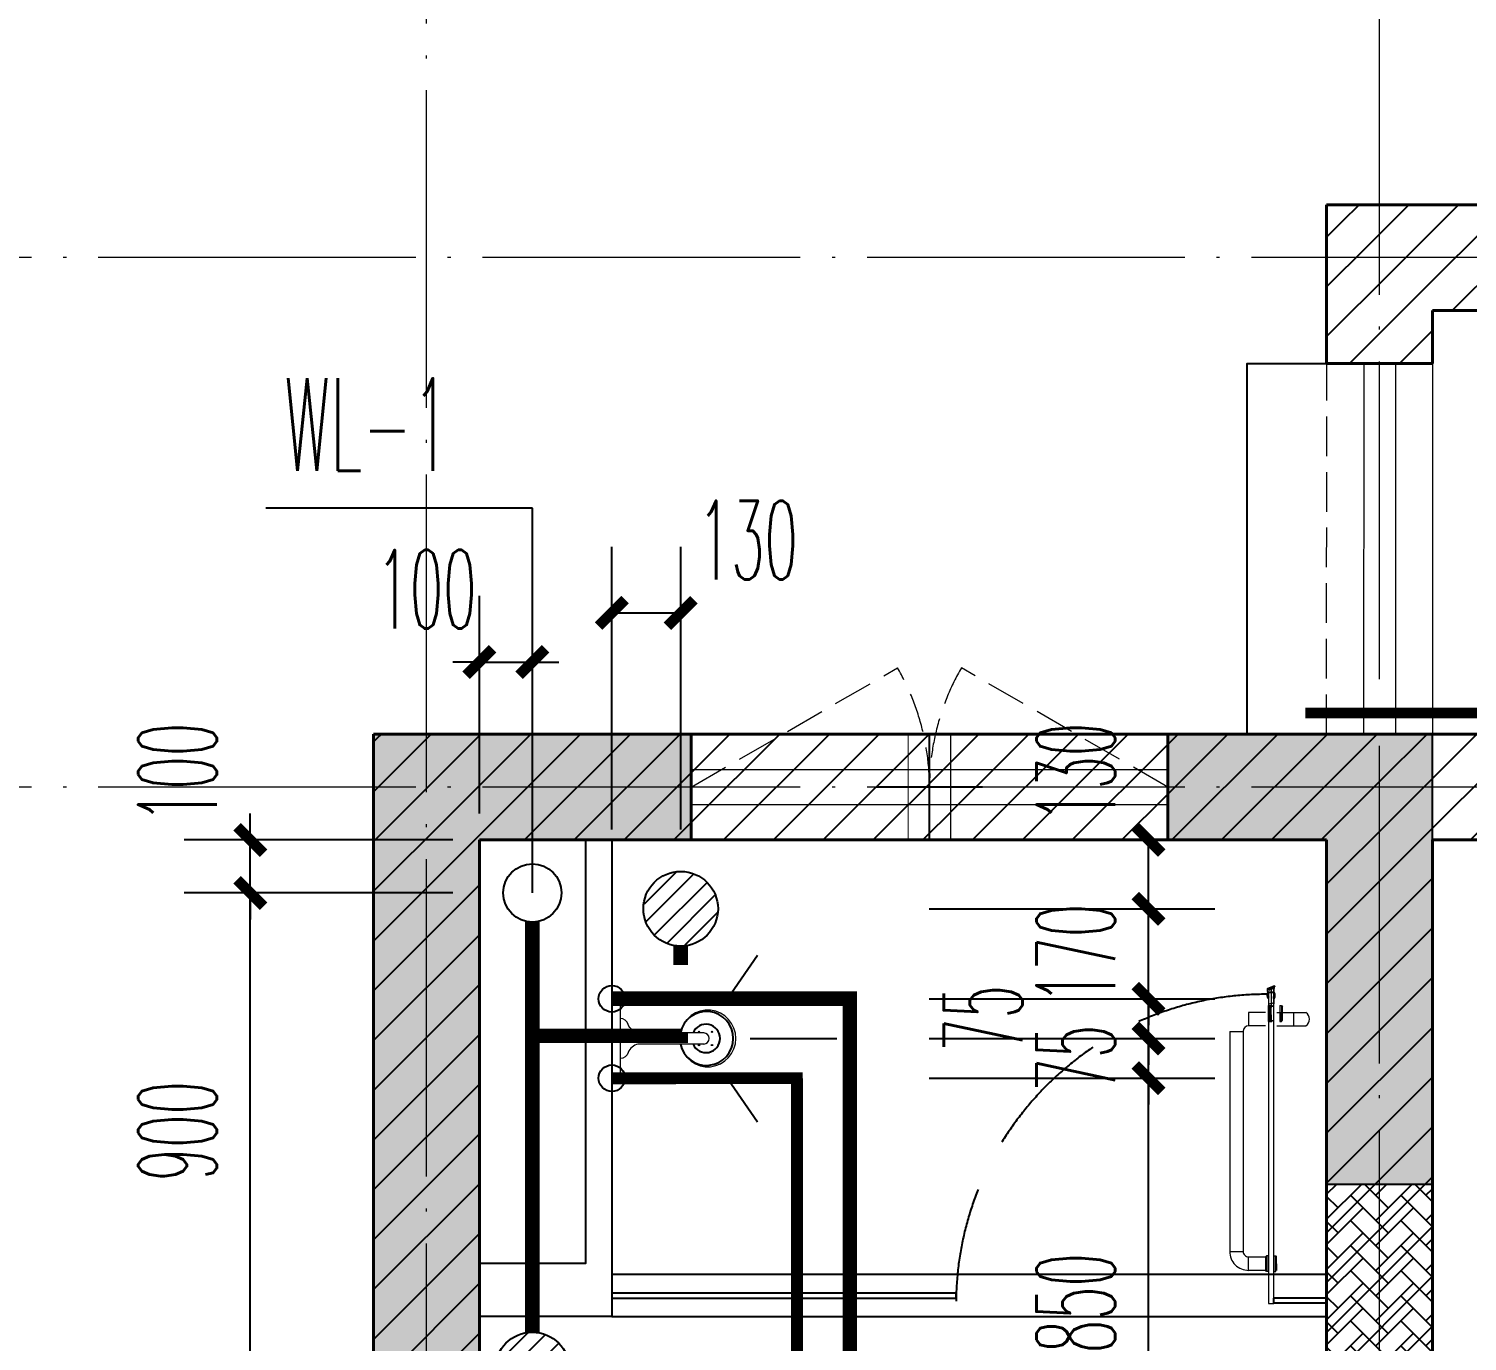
# Model space of a CAD drawing. Extents: x 27938 to 1042331, y -235042 to 1535213.
# Drawn here: x 681665 to 684382, y 142635 to 145115 of the extents above; entities that cross this region are included whole.
import ezdxf

# ---------------------------------------------------------------- set-up
doc = ezdxf.new("R2010")
doc.units = 0
doc.header["$LTSCALE"] = 1000
doc.header["$MEASUREMENT"] = 0
doc.linetypes.add('DASH', pattern=[0.35, 0.25, -0.1])
doc.linetypes.add('DOTE', pattern=[2.42, 2, -0.2, 0.02, -0.2])
for name, color, linetype in [('$RECOVER_210609100354-32', 7, 'Continuous'), ('$RECOVER_210609100354-5', 7, 'Continuous'), ('3.5方案汇报，与郭总、侯月琴确定户型_t8$0$2020.03.04 -1安徽标准化洋房户型(UA）_t8_t8$0$看线', 154, 'Continuous'), ('COLUMN', 9, 'Continuous'), ('DIM_污水', 3, 'Continuous'), ('EQUIP_地漏', 7, 'Continuous'), ('IP-bath&kitchen-JOHNSON', 4, 'Continuous'), ('P-bath&kitchen-JOHNSON', 4, 'Continuous'), ('PIPE-污水', 2, 'W'), ('PIPE-热给水', 5, 'RJ1'), ('PIPE-给水', 3, 'J1'), ('TWT_DIM', 3, 'Continuous'), ('VPIPE-污水', 2, 'W'), ('VPIPE-热给水', 5, 'RJ1'), ('VPIPE-给水', 3, 'TG_J'), ('保温', 6, 'Continuous'), ('机电标识类', 1, 'Continuous'), ('看线', 251, 'Continuous')]:
    doc.layers.add(name, color=color, linetype=linetype)
for name, color, linetype, lineweight in [('DOTE', 19, 'DOTE', 9), ('LVTRY', 1, 'Continuous', 13), ('PUB_HATCH', 8, 'Continuous', 9), ('WALL', 9, 'Continuous', 40), ('WINDOW', 8, 'Continuous', 15), ('平面-栏杆', 135, 'Continuous', 15), ('平面-看线', 45, 'Continuous', 15), ('平面-空调室内机', 176, 'Continuous', 9), ('空调', 76, 'Continuous', 13)]:
    doc.layers.add(name, color=color, linetype=linetype, lineweight=lineweight)
doc.styles.add('_TCH_DIM_T3', font='SIMPLEX.shx', dxfattribs={"width": 0.494118, "bigfont": 'GBCBIG.shx'})
doc.styles.add('_TWT_SERIAL', font='simplex.shx', dxfattribs={"width": 0.6, "oblique": 10, "height": 3, "bigfont": 'aadri.shx'})
doc.styles.get("Standard").update_dxf_attribs({"font": 'gbenor.shx', "bigfont": 'gbcbig.shx'})
doc.styles.add('TG_LINETYPE', font='SIMPLEX', dxfattribs={"width": 0.8, "height": 3, "bigfont": 'HZTXT'})
doc.linetypes.add('J1', pattern='A,3,-0.2,["J1",Standard,S=0.25,R=0,X=-0.1,Y=-0.115],-0.35', length=3.55)
doc.linetypes.add('RJ1', pattern='A,3,-0.2,["RJ1",Standard,S=0.25,R=0,X=-0.1,Y=-0.115],-0.5', length=3.7)
doc.linetypes.add('TG_J', pattern='A,2,-0.22,["J",TG_LINETYPE,S=0.1,R=0,X=-0.18,Y=-0.15],0', length=2.22)
doc.linetypes.add('W', pattern='A,3,-0.2,["W",Standard,S=0.25,R=0,X=-0.1,Y=-0.115],-0.2', length=3.4)
doc.dimstyles.new('_TWT_ARCH&&50', dxfattribs={"dimtxt": 148.75, "dimasz": 50, "dimexe": 125, "dimexo": 150, "dimgap": 63.125, "dimtad": 1, "dimdec": 0, "dimzin": 0, "dimdsep": 46, "dimtxsty": '_TCH_DIM_T3', "dimblk": 'ARCHTICK', "dimcen": 0.09, "dimclrt": 7, "dimazin": 2, "dimtfac": 1, "dimtdec": 0, "dimtix": 1, "dimtmove": 2, "dimatfit": 3, "dimfxl": 1, "dimtolj": 1, "dimtzin": 0, "dimarcsym": 0})
pattern_1 = [(45, (0, 47.75), (-47.022601, 47.022601), [])]

# ---------------------------------------------------------------- blocks, each defined once
blk = doc.blocks.new('GFDGDGRDGRDG')
at = {"layer": 'DOTE', "linetype": 'DOTE', "ltscale": 0.3}
for p, q in [((575593.7, 360558.3), (575593.7, 376108.3)), ((577393.7, 368758.3), (577393.7, 376108.3)), ((626393.7, 372458.3), (573593.7, 372458.3)), ((626393.7, 371458.3), (573593.7, 371458.3))]:
    blk.add_line(p, q, dxfattribs=at)
blk = doc.blocks.new('rrrrrrrrrrrra')
at = {"color": 0}
for p, q in [((252.6, 483.7), (-87.4, 483.7)), ((-112.4, 458.7), (-112.4, 324.3)), ((277.6, 324.3), (277.6, 458.7)), ((-112.4, 324.3), (-63.7, -103.4)), ((277.6, 324.3), (227.5, -115.6)), ((-59.1, 271.1), (224.3, 271.1)), ((-20.6, 232.4), (-34.2, 153.6)), ((185.8, 232.4), (-20.6, 232.4)), ((185.8, 232.4), (199.4, 153.6)), ((191.3, 200.5), (-26.1, 200.5))]:
    blk.add_line(p, q, dxfattribs=at)
for centre, radius, start, end in [((-87.4, 458.7), 25, 90, 180), ((252.6, 458.7), 25, 0, 90), ((-59.1, 324.3), 53.3, 180, 270), ((224.3, 324.3), 53.3, 270, 0), ((-322.6, 209.8), 293.8, 333.5369, 351.4828), ((487.8, 209.8), 293.8, 188.5172, 206.4631), ((149, -3.2), 224.1, 158.5202, 180), ((16.2, -3.2), 224.1, 0, 21.4798), ((83.8, -63.6), 152.8, 195.0773, 340.1181)]:
    blk.add_arc(centre, radius, start, end, dxfattribs=at)
blk = doc.blocks.new('A$C1E0F638F')
at = {"color": 0}
for points in [[(499.7, 435.1), (499.7, 85.1), (0, 85.1), (0, 435.1)], [(269.9, 30), (229.9, 30), (229.9, 195), (269.9, 195)], [(119.9, 0), (179.9, 0), (179.9, 60), (119.9, 60)], [(146.9, 55), (152.9, 55), (152.9, 5), (146.9, 5)], [(379.9, 0), (319.9, 0), (319.9, 60), (379.9, 60)], [(352.9, 55), (346.9, 55), (346.9, 5), (352.9, 5)], [(229.9, 30), (269.9, 30), (269.9, 10), (229.9, 10)]]:
    blk.add_lwpolyline(points, close=True, dxfattribs=at)
blk.add_lwpolyline([(269.9, 60), (279.9, 60), (279.9, 0), (219.9, 0), (219.9, 60), (229.9, 60)], dxfattribs=at)
blk.add_circle((249.9, 236.3), 26, dxfattribs=at)
blk = doc.blocks.new('135')
blk.add_hatch(color=0).paths.add_polyline_path([(4.8, 1.8), (3.6, -1), (-4.7, 2.5), (-3.5, 5.3)])
at = {"color": 0}
for p, q in [((-5, 10.9), (-5, 30.5)), ((0, 0), (0, 39.1)), ((5, 10.9), (5, 32.3)), ((-6.3, 2.6), (5.4, -2.3)), ((-5.7, 2.9), (-5.2, 2.7)), ((-5.6, 18.9), (-3.4, 19.4)), ((-3.4, 19.4), (-5.5, 19.4)), ((5.2, 10.9), (-5.3, 10.9)), ((5.2, 9.7), (-5.2, 9.7)), ((-5.2, 2.7), (-3.8, 5.9)), ((-3.8, 5.9), (5.4, 2.1)), ((5.6, 18.9), (3.4, 19.3)), ((3.4, 19.3), (5.6, 19.3)), ((4.1, -1.2), (5.4, 2.1)), ((4.1, -1.2), (5.7, -1.8))]:
    blk.add_line(p, q, dxfattribs=at)
for centre, radius, start, end in [((6.2, 15.8), 13.5, 151.0147, 204.8403), ((13.5, 4.2), 20.5, 163.0924, 182.0012), ((-6, 3.6), 1, 184.2275, 248.4661), ((8.6, 15.5), 14.6, 166.278, 198.0953), ((13.5, 4.2), 19.5, 163.7443, 182.5269), ((-5.5, 3.3), 0.5, 181.9385, 247.2597), ((-5.2, 22.1), 0.5, 335.7643, 151.0147), ((3.8, 18.1), 9.42, 155.7643, 171.9773), ((5.2, 22.3), 0.5, 29.8425, 204.574), ((-5.9, 17.2), 11.7, 10.475, 24.574), ((29.1, 6.7), 24, 172.9439, 199.2318), ((-6.3, 15.4), 12.4, 338.6449, 16.0476), ((-6, 15.8), 13.4, 334.9111, 29.8425), ((26.4, 6.3), 20.6, 169.1454, 199.9526), ((5.9, -1.2), 1.17, 247.4597, 19.9526), ((5.9, -1.4), 0.5, 247.4597, 19.2318)]:
    blk.add_arc(centre, radius, start, end, dxfattribs=at)
blk.add_open_spline([(-5, 30.5), (-4.1, 31.3), (-2.3, 33), (0.9, 29.2), (3.5, 31.1), (5, 32.3)], degree=3, knots=[0, 0, 0, 0, 3.066329, 6.218313, 11.124135, 11.124135, 11.124135, 11.124135], dxfattribs=at)
blk = doc.blocks.new('SDFAWERAWER')
at = {"layer": 'LVTRY', "color": 0}
for p, q in [((593987.8, -1242190.5), (593978.2, -1242214)), ((594017.1, -1242202.5), (593987.8, -1242190.5)), ((594015.8, -1242220.4), (594027.2, -1242192.7)), ((594027.2, -1242192.7), (594033, -1242195.1)), ((593941.2, -1242210.1), (593783.7, -1242594.8)), ((593964.6, -1242219.7), (593807.2, -1242604.4)), ((593941.2, -1242210.1), (593964.6, -1242219.7)), ((594007.5, -1242226), (593978.2, -1242214)), ((594025.7, -1242203.9), (594018.5, -1242221.5)), ((594025.4, -1242210.8), (594021.5, -1242220.3)), ((594022.6, -1242211.4), (594029.8, -1242193.8)), ((594025.4, -1242210.8), (594031.1, -1242196.8)), ((594029.8, -1242193.8), (594031.1, -1242196.8)), ((594032.2, -1242197.2), (594033, -1242195.1)), ((594033, -1242195.1), (594034, -1242197.4)), ((594033.8, -1242197.9), (594034, -1242197.4)), ((594047.3, -1242200.9), (594035.9, -1242228.7)), ((594037.3, -1242210.8), (594088, -1242231.6)), ((594038.6, -1242229.7), (594045.2, -1242213.6)), ((594041.6, -1242228.5), (594051.2, -1242205)), ((594049.9, -1242202), (594043.3, -1242218.2)), ((594047.3, -1242200.9), (594049.9, -1242202)), ((594049.9, -1242202), (594051.2, -1242205)), ((594015.8, -1242220.4), (594021.7, -1242222.8)), ((594018.5, -1242221.5), (594021.5, -1242220.3)), ((594022.6, -1242220.7), (594021.7, -1242222.8)), ((594021.7, -1242222.8), (594023.9, -1242221.9)), ((594024.2, -1242221.4), (594023.9, -1242221.9)), ((594027.7, -1242234.3), (594078.4, -1242255)), ((594035.9, -1242228.7), (594038.6, -1242229.7)), ((594038.6, -1242229.7), (594041.6, -1242228.5)), ((594057.1, -1242246.3), (594066.7, -1242222.8)), ((593783.7, -1242594.8), (593807.2, -1242604.4)), ((593803.2, -1242641.3), (593812.8, -1242617.9)), ((593812.8, -1242617.9), (593842.2, -1242629.9)), ((593803.2, -1242641.3), (593832.6, -1242653.3)), ((593842.2, -1242629.9), (593832.6, -1242653.3)), ((593833.8, -1242656.3), (593832.6, -1242653.3)), ((593845.2, -1242628.6), (593833.8, -1242656.3)), ((593847.8, -1242629.7), (593836.5, -1242657.4)), ((593845.2, -1242628.6), (593842.2, -1242629.9)), ((593847.8, -1242629.7), (593845.2, -1242628.6)), ((593847.1, -1242661.8), (593858.5, -1242634.1)), ((593849.8, -1242662.9), (593861.2, -1242635.2)), ((593852.1, -1242661.9), (593862.1, -1242637.4)), ((593858.5, -1242634.1), (593861.2, -1242635.2)), ((593861.2, -1242635.2), (593862.1, -1242637.4)), ((593836.5, -1242657.4), (593833.8, -1242656.3)), ((593847.1, -1242661.8), (593849.8, -1242662.9))]:
    blk.add_line(p, q, dxfattribs=at)
blk.add_lwpolyline([(593823.5, -1242717), (594045.8, -1242173.9), (594036.5, -1242170.2), (593814.2, -1242713.2)], close=True, dxfattribs=at)
blk.add_arc((594075.3, -1242240), 15.3, 281.7932, 33.7019, dxfattribs=at)
for centre, major_axis, start_param, end_param in [((593974.2, -1242223.6), (3.93, 9.6), 0, 1.570796), ((593816.8, -1242608.3), (13.5, 33.1), 1.570796, 3.141593), ((593816.8, -1242608.3), (3.93, 9.6), 1.570796, 3.141593)]:
    blk.add_ellipse(centre, major_axis=major_axis, ratio=1, start_param=start_param, end_param=end_param, dxfattribs=at)
at = {"layer": 'P-bath&kitchen-JOHNSON', "color": 0, "linetype": 'DASH'}
blk.add_arc((593809.8, -1242714), 586.2, 67.5369, 157.1325, dxfattribs=at)
at = {"layer": 'LVTRY', "color": 8, "xscale": -1, "rotation": 157.7329157530927}
blk.add_blockref('135', (594045.3, -1242161.9), dxfattribs=at)
blk = doc.blocks.new('A$C5DCB2F21')
at = {"layer": 'IP-bath&kitchen-JOHNSON', "color": 0}
for p, q in [((-68.3, -213.2), (-157.7, -275)), ((68.2, -213.2), (157.6, -275)), ((-0.1, -261.4), (-0.1, -424.7))]:
    blk.add_line(p, q, dxfattribs=at)
for centre, major_axis, ratio, start_param, end_param in [((0, -178.8), (-51, 0), 0.990052, -1.36297, 4.504563), ((0, -177.8), (-26.8, 0), 0.994812, -1.167677, 4.309269)]:
    blk.add_ellipse(centre, major_axis=major_axis, ratio=ratio, start_param=start_param, end_param=end_param, dxfattribs=at)
at = {"layer": 'LVTRY', "color": 0}
for p, q in [((73.6, 0), (-73.6, 0)), ((-10.5, -173.5), (-10.5, -49.3)), ((10.6, -173.5), (10.6, -49.3))]:
    blk.add_line(p, q, dxfattribs=at)
blk.add_lwpolyline([(73.6, 0), (73.6, -15.8), (-73.6, -15.8), (-73.6, 0)], dxfattribs=at)
for points in [[(-26.3, -30.7, -0.364142), (-37.8, -15.8, -0.020495)], [(26.3, -30.7, 0.364142), (37.8, -15.8, 0.020495)], [(-10.5, -49.4, 0.214893), (-26.3, -30.7, 7.649644)], [(10.6, -49.3, -0.21439), (26.3, -30.7, -7.649644)]]:
    blk.add_lwpolyline(points, format="xyb", dxfattribs=at)
blk.add_arc((0, -173.5), 10.5, 180, 0, dxfattribs=at)
for centre, major_axis, ratio, start_param, end_param in [((0, -181.3), (53.6, 0), 0.987577, 1.76809, 7.656688), ((-12.4, -164.7), (0, 1.43), 0.85, -1.570796, 4.712389), ((-12.4, -189.2), (0, 1.43), 0.85, 4.712389, 10.995574), ((12.5, -164.7), (0, 1.43), 0.85, 4.712389, 10.995574), ((12.5, -189.2), (0, 1.43), 0.85, 4.712389, 10.995574)]:
    blk.add_ellipse(centre, major_axis=major_axis, ratio=ratio, start_param=start_param, end_param=end_param, dxfattribs=at)
blk = doc.blocks.new('fgdfsdfsfssfes')
at = {"layer": '$RECOVER_210609100354-32', "color": 8}
for points in [[(575943.8, 371358.3), (575943.8, 370458), (575693.8, 370458)], [(575893.8, 371358.3), (575893.8, 370558), (575693.8, 370558)]]:
    blk.add_lwpolyline(points, dxfattribs=at)
at = {"layer": 'IP-bath&kitchen-JOHNSON', "color": 8}
for p, q in [((575943.8, 370538), (577293.8, 370538)), ((575943.8, 370503), (576593.8, 370503)), ((575943.8, 370493), (576593.8, 370493)), ((576593.8, 370493), (576593.8, 370503)), ((577293.8, 370493), (577193.8, 370493)), ((577193.8, 370483), (577193.8, 370493)), ((577293.8, 370483), (577193.8, 370483)), ((575943.8, 370458), (577293.8, 370458))]:
    blk.add_line(p, q, dxfattribs=at)
at = {"layer": 'LVTRY', "color": 8}
blk.add_lwpolyline([(576293.8, 368858.3), (575693.8, 368858.3), (575693.8, 369658.3), (576293.8, 369658.3)], close=True, dxfattribs=at)
at = {"layer": 'IP-bath&kitchen-JOHNSON', "color": 8, "rotation": 22.25976934310711}
blk.add_blockref('SDFAWERAWER', (-443124.7, 1295643.5), dxfattribs=at)
at = {"layer": 'LVTRY', "color": 8, "rotation": 90.008488524447}
blk.add_blockref('A$C5DCB2F21', (575943.8, 370983.3), dxfattribs=at)
at = {"layer": 'LVTRY', "color": 8, "extrusion": (0, 0, -1), "xscale": -1, "zscale": -1, "rotation": 270}
blk.add_blockref('rrrrrrrrrrrra', (-576177.5, 369975.6), dxfattribs=at)
at = {"layer": 'LVTRY', "color": 8, "xscale": -1, "rotation": 270}
blk.add_blockref('A$C1E0F638F', (575758.7, 369008.6), dxfattribs=at)
blk = doc.blocks.new('HFHFHFHFTF')
at = {"layer": 'PUB_HATCH'}
for points in [[(536216.6, 373823.7), (536216.6, 370923.7), (537116.6, 370923.7), (537116.6, 371123.7), (536416.6, 371123.7), (536416.6, 373623.7), (536816.6, 373623.7), (536816.6, 373823.7)], [(537716.6, 373623.7), (538016.6, 373623.7), (538016.6, 372973.7), (538216.6, 372973.7), (538216.6, 373823.7), (537716.6, 373823.7)]]:
    blk.add_hatch(color=256, dxfattribs=at).paths.add_polyline_path(points)
at = {"layer": 'COLUMN', "color": 8}
for p, q in [((536216.6, 373823.7), (536216.6, 370923.7)), ((536816.6, 373823.7), (536216.6, 373823.7)), ((536816.6, 373623.7), (536816.6, 373823.7)), ((538216.6, 373823.7), (537716.6, 373823.7)), ((537716.6, 373823.7), (537716.6, 373623.7)), ((538216.6, 372973.7), (538216.6, 373823.7)), ((536416.6, 371123.7), (536416.6, 373623.7)), ((536416.6, 373623.7), (536816.6, 373623.7)), ((537716.6, 373623.7), (538016.6, 373623.7)), ((538016.6, 373623.7), (538016.6, 372973.7)), ((538016.6, 372973.7), (538216.6, 372973.7))]:
    blk.add_line(p, q, dxfattribs=at)
blk = doc.blocks.new('dongkong')
at = {"color": 0}
blk.add_wipeout([(-603756, 210771), (-603756, 210570.8), (-603836, 210570.8), (-603836, 210771)], dxfattribs=at)
at = {"layer": '机电标识类', "color": 0, "linetype": 'DASH', "ltscale": 400}
for p, q in [((-603796, 210771), (-603796, 210570.8)), ((-603896, 210670.7), (-603696, 210670.7))]:
    blk.add_line(p, q, dxfattribs=at)
at = {"layer": '空调', "color": 0, "linetype": 'DASH', "const_width": 2}
blk.add_lwpolyline([(-603756, 210771), (-603756, 210570.8), (-603836, 210570.8), (-603836, 210771)], close=True, dxfattribs=at)
blk = doc.blocks.new('VDVDVDCZSCCS')
at = {"layer": '保温', "linetype": 'ByBlock', "ltscale": 10}
h = blk.add_hatch(dxfattribs=at)
h.set_pattern_fill('AR-HBONE', color=251, scale=55)
h.set_pattern_definition([(45, (0, 0), (0, 47.4157523), [100.584, -33.528]), (135, (23.708, 23.708), (3e-15, 47.4157523), [100.584, -33.528])])
h.paths.add_polyline_path([(538016.6, 372973.7), (538016.7, 370923.7), (538216.7, 370923.7), (538216.6, 372973.7)])
blk = doc.blocks.new('_ArchTick')
at = {"color": 0, "linetype": 'ByBlock', "const_width": 0.4}
blk.add_lwpolyline([(-0.5, -0.5), (0.5, 0.5)], dxfattribs=at)
blk = doc.blocks.new('*D340')
at = {"layer": 'Defpoints', "color": 0}
for p in [(683216.2, 143132.3), (683780.4, 143132.3), (683216.2, 142282.2)]:
    blk.add_point(p, dxfattribs=at)
at = {"layer": 'TWT_DIM', "color": 0, "lineweight": -2}
for p, q in [((683366.2, 143132.3), (683905.4, 143132.3)), ((683780.4, 142282.2), (683780.4, 143132.3)), ((683366.2, 142282.2), (683905.4, 142282.2))]:
    blk.add_line(p, q, dxfattribs=at)
at = {"layer": 'TWT_DIM', "color": 0, "lineweight": -2, "xscale": 50, "yscale": 50, "zscale": 50}
for p, rotation in [((683780.4, 143132.3), 90), ((683780.4, 142282.2), 270)]:
    blk.add_blockref('_ArchTick', p, dxfattribs=dict(at, rotation=rotation))
at = {"layer": 'TWT_DIM', "color": 7, "insert": (683642.9, 142707.3), "char_height": 148.75, "attachment_point": 5, "rotation": 90, "style": '_TCH_DIM_T3'}
blk.add_mtext('\\A1;850', dxfattribs=at)
blk = doc.blocks.new('*D341')
at = {"layer": 'Defpoints', "color": 0}
for p in [(683216.2, 143207.3), (683780.4, 143207.3), (683216.2, 143132.3)]:
    blk.add_point(p, dxfattribs=at)
at = {"layer": 'TWT_DIM', "color": 0, "lineweight": -2}
for p, q in [((683780.4, 143207.3), (683780.4, 143257.3)), ((683366.2, 143207.3), (683905.4, 143207.3)), ((683780.4, 143132.3), (683780.4, 143207.3)), ((683366.2, 143132.3), (683905.4, 143132.3)), ((683780.4, 143132.3), (683780.4, 143082.3))]:
    blk.add_line(p, q, dxfattribs=at)
at = {"layer": 'TWT_DIM', "color": 0, "lineweight": -2, "xscale": 50, "yscale": 50, "zscale": 50}
for p, rotation in [((683780.4, 143207.3), 270), ((683780.4, 143132.3), 90)]:
    blk.add_blockref('_ArchTick', p, dxfattribs=dict(at, rotation=rotation))
at = {"layer": 'TWT_DIM', "color": 7, "insert": (683642.9, 143169.8), "char_height": 148.75, "attachment_point": 5, "rotation": 90, "style": '_TCH_DIM_T3'}
blk.add_mtext('\\A1;75', dxfattribs=at)
blk = doc.blocks.new('*D342')
at = {"layer": 'Defpoints', "color": 0}
for p in [(683216.2, 143282.3), (683780.4, 143282.3), (683216.2, 143207.3)]:
    blk.add_point(p, dxfattribs=at)
at = {"layer": 'TWT_DIM', "color": 0, "lineweight": -2}
for p, q in [((683780.4, 143282.3), (683780.4, 143332.3)), ((683366.2, 143282.3), (683905.4, 143282.3)), ((683780.4, 143207.3), (683780.4, 143282.3)), ((683366.2, 143207.3), (683905.4, 143207.3)), ((683780.4, 143207.3), (683780.4, 143157.3))]:
    blk.add_line(p, q, dxfattribs=at)
at = {"layer": 'TWT_DIM', "color": 0, "lineweight": -2, "xscale": 50, "yscale": 50, "zscale": 50}
for p, rotation in [((683780.4, 143282.3), 270), ((683780.4, 143207.3), 90)]:
    blk.add_blockref('_ArchTick', p, dxfattribs=dict(at, rotation=rotation))
at = {"layer": 'TWT_DIM', "color": 7, "insert": (683467.9, 143244.8), "char_height": 148.75, "attachment_point": 5, "rotation": 90, "style": '_TCH_DIM_T3'}
blk.add_mtext('\\A1;75', dxfattribs=at)
blk = doc.blocks.new('*D343')
at = {"layer": 'Defpoints', "color": 0}
for p in [(683216.2, 143452.3), (683780.4, 143452.3), (683216.2, 143282.3)]:
    blk.add_point(p, dxfattribs=at)
at = {"layer": 'TWT_DIM', "color": 0, "lineweight": -2}
for p, q in [((683780.4, 143452.3), (683780.4, 143502.3)), ((683366.2, 143452.3), (683905.4, 143452.3)), ((683780.4, 143282.3), (683780.4, 143452.3)), ((683366.2, 143282.3), (683905.4, 143282.3)), ((683780.4, 143282.3), (683780.4, 143232.3))]:
    blk.add_line(p, q, dxfattribs=at)
at = {"layer": 'TWT_DIM', "color": 0, "lineweight": -2, "xscale": 50, "yscale": 50, "zscale": 50}
for p, rotation in [((683780.4, 143452.3), 270), ((683780.4, 143282.3), 90)]:
    blk.add_blockref('_ArchTick', p, dxfattribs=dict(at, rotation=rotation))
at = {"layer": 'TWT_DIM', "color": 7, "insert": (683642.9, 143367.3), "char_height": 148.75, "attachment_point": 5, "rotation": 90, "style": '_TCH_DIM_T3'}
blk.add_mtext('\\A1;170', dxfattribs=at)
blk = doc.blocks.new('*D344')
at = {"layer": 'Defpoints', "color": 0}
for p in [(683216.2, 143582.3), (683780.4, 143582.3), (683216.2, 143452.3)]:
    blk.add_point(p, dxfattribs=at)
at = {"layer": 'TWT_DIM', "color": 0, "lineweight": -2}
for p, q in [((683366.2, 143582.3), (683905.4, 143582.3)), ((683780.4, 143452.3), (683780.4, 143582.3)), ((683366.2, 143452.3), (683905.4, 143452.3))]:
    blk.add_line(p, q, dxfattribs=at)
at = {"layer": 'TWT_DIM', "color": 0, "lineweight": -2, "xscale": 50, "yscale": 50, "zscale": 50}
for p, rotation in [((683780.4, 143582.3), 90), ((683780.4, 143452.3), 270)]:
    blk.add_blockref('_ArchTick', p, dxfattribs=dict(at, rotation=rotation))
at = {"layer": 'TWT_DIM', "color": 7, "insert": (683642.9, 143708.9), "char_height": 148.75, "attachment_point": 5, "rotation": 90, "style": '_TCH_DIM_T3'}
blk.add_mtext('\\A1;130', dxfattribs=at)
blk = doc.blocks.new('*D349')
at = {"layer": 'Defpoints', "color": 0}
for p in [(682896.7, 144011.2), (682766.7, 143452.3), (682896.7, 143452.3)]:
    blk.add_point(p, dxfattribs=at)
at = {"layer": 'TWT_DIM', "color": 0, "lineweight": -2}
for p, q in [((682766.7, 143602.3), (682766.7, 144136.2)), ((682896.7, 143602.3), (682896.7, 144136.2)), ((682766.7, 144011.2), (682896.7, 144011.2))]:
    blk.add_line(p, q, dxfattribs=at)
at = {"layer": 'TWT_DIM', "color": 0, "lineweight": -2, "xscale": 50, "yscale": 50, "zscale": 50, "rotation": 180}
blk.add_blockref('_ArchTick', (682766.7, 144011.2), dxfattribs=at)
at = {"layer": 'TWT_DIM', "color": 0, "lineweight": -2, "xscale": 50, "yscale": 50, "zscale": 50}
blk.add_blockref('_ArchTick', (682896.7, 144011.2), dxfattribs=at)
at = {"layer": 'TWT_DIM', "color": 7, "insert": (683023.3, 144148.7), "char_height": 148.75, "attachment_point": 5, "style": '_TCH_DIM_T3'}
blk.add_mtext('\\A1;130', dxfattribs=at)
blk = doc.blocks.new('*D435')
at = {"layer": 'Defpoints', "color": 0}
for p in [(682616.6, 143918.4), (682516.6, 143482.3), (682616.6, 143482.3)]:
    blk.add_point(p, dxfattribs=at)
at = {"layer": 'TWT_DIM', "color": 0, "lineweight": -2}
for p, q in [((682516.6, 143632.3), (682516.6, 144043.4)), ((682616.6, 143632.3), (682616.6, 144043.4)), ((682516.6, 143918.4), (682466.6, 143918.4)), ((682516.6, 143918.4), (682616.6, 143918.4)), ((682616.6, 143918.4), (682666.6, 143918.4))]:
    blk.add_line(p, q, dxfattribs=at)
at = {"layer": 'TWT_DIM', "color": 0, "lineweight": -2, "xscale": 50, "yscale": 50, "zscale": 50}
blk.add_blockref('_ArchTick', (682516.6, 143918.4), dxfattribs=at)
at = {"layer": 'TWT_DIM', "color": 0, "lineweight": -2, "xscale": 50, "yscale": 50, "zscale": 50, "rotation": 180}
blk.add_blockref('_ArchTick', (682616.6, 143918.4), dxfattribs=at)
at = {"layer": 'TWT_DIM', "color": 7, "insert": (682416.6, 144055.9), "char_height": 148.75, "attachment_point": 5, "style": '_TCH_DIM_T3'}
blk.add_mtext('\\A1;100', dxfattribs=at)
blk = doc.blocks.new('*D438')
at = {"layer": 'Defpoints', "color": 0}
for p in [(682083.9, 143482.3), (682616.6, 143482.3), (682616.6, 142582)]:
    blk.add_point(p, dxfattribs=at)
at = {"layer": 'TWT_DIM', "color": 0, "lineweight": -2}
for p, q in [((682466.6, 143482.3), (681958.9, 143482.3)), ((682083.9, 142582), (682083.9, 143482.3)), ((682466.6, 142582), (681958.9, 142582))]:
    blk.add_line(p, q, dxfattribs=at)
at = {"layer": 'TWT_DIM', "color": 0, "lineweight": -2, "xscale": 50, "yscale": 50, "zscale": 50}
for p, rotation in [((682083.9, 143482.3), 90), ((682083.9, 142582), 270)]:
    blk.add_blockref('_ArchTick', p, dxfattribs=dict(at, rotation=rotation))
at = {"layer": 'TWT_DIM', "color": 7, "insert": (681946.4, 143032.2), "char_height": 148.75, "attachment_point": 5, "rotation": 90, "style": '_TCH_DIM_T3'}
blk.add_mtext('\\A1;900', dxfattribs=at)
blk = doc.blocks.new('*D439')
at = {"layer": 'Defpoints', "color": 0}
for p in [(682083.9, 143582.3), (682616.6, 143582.3), (682616.6, 143482.3)]:
    blk.add_point(p, dxfattribs=at)
at = {"layer": 'TWT_DIM', "color": 0, "lineweight": -2}
for p, q in [((682083.9, 143582.3), (682083.9, 143632.3)), ((682466.6, 143582.3), (681958.9, 143582.3)), ((682083.9, 143482.3), (682083.9, 143582.3)), ((682466.6, 143482.3), (681958.9, 143482.3)), ((682083.9, 143482.3), (682083.9, 143432.3))]:
    blk.add_line(p, q, dxfattribs=at)
at = {"layer": 'TWT_DIM', "color": 0, "lineweight": -2, "xscale": 50, "yscale": 50, "zscale": 50}
for p, rotation in [((682083.9, 143582.3), 270), ((682083.9, 143482.3), 90)]:
    blk.add_blockref('_ArchTick', p, dxfattribs=dict(at, rotation=rotation))
at = {"layer": 'TWT_DIM', "color": 7, "insert": (681946.4, 143708.9), "char_height": 148.75, "attachment_point": 5, "rotation": 90, "style": '_TCH_DIM_T3'}
blk.add_mtext('\\A1;100', dxfattribs=at)
blk = doc.blocks.new('$WINLIB2D$00000001')
at = {"color": 0}
for points in [[(-0.5, 0.5), (-0.5, -0.5)], [(-0.5, 0.5), (0.5, 0.5)], [(0.5, -0.5), (0.5, 0.5)], [(0.5, 0.1667), (-0.5, 0.1667)], [(0.5, -0.1667), (-0.5, -0.1667)], [(-0.5, -0.5), (0.5, -0.5)]]:
    blk.add_lwpolyline(points, dxfattribs=at)
blk = doc.blocks.new('$TwtSys$00000141')
for p, q in [((-141.3, 11.5), (-15.1, 137.7)), ((-141.3, 11.5), (-15.1, 137.7)), ((-130.8, -52.6), (52.6, 130.8)), ((-130.8, -52.6), (52.6, 130.8)), ((-99.7, -99.7), (99.7, 99.7)), ((-99.7, -99.7), (99.7, 99.7)), ((-48.5, -130.6), (131.4, 49.3)), ((-48.5, -130.6), (131.4, 49.3)), ((17.1, -138.4), (138.4, -17.1)), ((17.1, -138.4), (138.4, -17.1))]:
    blk.add_line(p, q)
blk.add_circle((0, 0), 141)
blk.add_circle((0, 0), 141)

msp = doc.modelspace()

# ---------------------------------------------------------------- hatches: boundary and pattern name
at = {"layer": '$RECOVER_210609100354-5'}
h = msp.add_hatch(dxfattribs=at)
h.set_pattern_fill('普通砖', color=256, scale=50, style=0)
h.set_pattern_definition(pattern_1)
h.paths.add_polyline_path([(684116.6, 144782.3), (684316.6, 144582.3), (684766.6, 144582.3), (684766.6, 144782.3)])
h = msp.add_hatch(dxfattribs=at)
h.set_pattern_fill('普通砖', color=256, scale=50, style=0)
h.set_pattern_definition(pattern_1)
h.paths.add_polyline_path([(684316.6, 144582.3), (684116.6, 144782.3), (684116.6, 144482.3), (684316.6, 144482.3)])
h = msp.add_hatch(dxfattribs=at)
h.set_pattern_fill('普通砖', color=256, scale=50, style=0)
h.set_pattern_definition(pattern_1)
h.paths.add_polyline_path([(682516.6, 143582.3), (682316.6, 143782.3), (682316.6, 140982.3), (682449.9, 140982.3), (682516.6, 141082.3)])
h = msp.add_hatch(dxfattribs=at)
h.set_pattern_fill('普通砖', color=256, scale=50, style=0)
h.set_pattern_definition(pattern_1)
h.paths.add_polyline_path([(682516.6, 143582.3), (682916.6, 143582.3), (682916.6, 143782.3), (682316.6, 143782.3)])
h = msp.add_hatch(dxfattribs=at)
h.set_pattern_fill('普通砖', color=256, scale=50, style=0)
h.set_pattern_definition(pattern_1)
h.paths.add_polyline_path([(684216.6, 143782.3), (683816.6, 143782.3), (683816.6, 143582.3), (684116.6, 143582.3), (684216.6, 143649)])
h = msp.add_hatch(dxfattribs=at)
h.set_pattern_fill('普通砖', color=256, scale=50, style=0)
h.set_pattern_definition(pattern_1)
h.paths.add_polyline_path([(684316.6, 143582.3), (684966.5, 143582.3), (684966.5, 143782.3), (684216.6, 143782.3), (684216.6, 143649)])
h = msp.add_hatch(dxfattribs=at)
h.set_pattern_fill('普通砖', color=256, scale=50, style=0)
h.set_pattern_definition(pattern_1)
h.paths.add_polyline_path([(684216.6, 143649), (684116.6, 143582.3), (684116.6, 141082.3), (684216.6, 140982.3), (684316.6, 140982.3), (684316.6, 143582.3)])
at = {"layer": 'PIPE-污水'}
for points in [[(682896.7, 143212.3), (682896.7, 143198.6), (682910.4, 143198.6)], [(682896.7, 143212.3), (682910.4, 143212.3), (682910.4, 143198.6)]]:
    msp.add_hatch(color=256, dxfattribs=at).paths.add_polyline_path(points)
at = {"layer": 'PIPE-热给水'}
for points in [[(683116.2, 143132.3), (683116.2, 143143.6), (683127.4, 143143.6)], [(683116.2, 143132.3), (683127.4, 143132.3), (683127.4, 143143.6)]]:
    msp.add_hatch(color=256, dxfattribs=at).paths.add_polyline_path(points)
at = {"layer": 'PIPE-给水'}
for points in [[(683216.2, 143282.3), (683229.9, 143282.3), (683229.9, 143296.1)], [(683216.2, 143282.3), (683216.2, 143296.1), (683229.9, 143296.1)]]:
    msp.add_hatch(color=256, dxfattribs=at).paths.add_polyline_path(points)

# ---------------------------------------------------------------- linework, layer by layer
at = {"color": 8, "linetype": 'DASH', "ltscale": 0.8, "const_width": 20}
msp.add_lwpolyline([(687356.6, 143822.3), (684076.6, 143822.3)], dxfattribs=at)
at = {"layer": 'DIM_污水'}
for p, q in [((682616.6, 144209.3), (682113.1, 144209.3)), ((682616.6, 143482.3), (682616.6, 144209.3))]:
    msp.add_line(p, q, dxfattribs=at)
at = {"layer": 'PIPE-污水', "ltscale": 0.5, "const_width": 27.5}
for points in [[(682616.6, 143427.3), (682616.6, 143212.3)], [(682896.7, 143381.8), (682896.7, 143346.1)], [(682896.7, 143218.6), (682896.7, 143212.3)], [(682896.7, 143212.3), (682616.6, 143212.3)], [(682616.6, 143212.3), (682616.6, 142652.5)]]:
    msp.add_lwpolyline(points, dxfattribs=at)
at = {"layer": 'PIPE-热给水', "ltscale": 0.5, "const_width": 22.5}
for points in [[(683116.2, 143132.3), (682766.7, 143132.2)], [(683116.2, 141407.3), (683116.2, 143132.3)]]:
    msp.add_lwpolyline(points, dxfattribs=at)
at = {"layer": 'PIPE-给水', "ltscale": 0.5, "const_width": 27.5}
for points in [[(683216.2, 143282.3), (682766.7, 143282.3)], [(683216.2, 142082.2), (683216.2, 143282.3)]]:
    msp.add_lwpolyline(points, dxfattribs=at)
at = {"layer": 'VPIPE-污水'}
msp.add_circle((682616.6, 143482.3), 55, dxfattribs=at)
at = {"layer": 'VPIPE-热给水'}
msp.add_circle((682766.7, 143132.2), 25, dxfattribs=at)
at = {"layer": 'VPIPE-给水'}
msp.add_circle((682766.7, 143282.3), 25, dxfattribs=at)
at = {"layer": 'WALL', "color": 8}
for p, q in [((684116.6, 144782.3), (684766.6, 144782.3)), ((684116.6, 144782.3), (684116.6, 144482.3)), ((684316.6, 144582.3), (684766.6, 144582.3)), ((684316.6, 144582.3), (684316.6, 144482.3)), ((684316.6, 144482.3), (684116.6, 144482.3)), ((682316.6, 143782.3), (682316.6, 140982.3)), ((682916.6, 143782.3), (682316.6, 143782.3)), ((682916.6, 143582.3), (682916.6, 143782.3)), ((682916.6, 143582.3), (682916.6, 143782.3)), ((684216.6, 143782.3), (683816.6, 143782.3)), ((683816.6, 143782.3), (683816.6, 143582.3)), ((683816.6, 143782.3), (683816.6, 143582.3)), ((684966.5, 143782.3), (684216.6, 143782.3)), ((682516.6, 143582.3), (682516.6, 141082.3)), ((682516.6, 143582.3), (682916.6, 143582.3)), ((683816.6, 143582.3), (684116.6, 143582.3)), ((684116.6, 143582.3), (684116.6, 141082.3)), ((684316.6, 143582.3), (684316.6, 140982.3)), ((684316.6, 143582.3), (684966.5, 143582.3))]:
    msp.add_line(p, q, dxfattribs=at)
at = {"layer": '平面-栏杆', "color": 8}
for points in [[(684186.9, 144482.3), (684186.6, 143782.3)], [(684246.9, 144482.3), (684246.6, 143782.3)]]:
    msp.add_lwpolyline(points, dxfattribs=at)
at = {"layer": '平面-看线', "color": 8, "linetype": 'DASH', "ltscale": 0.3}
msp.add_line((684116.6, 143782.3), (684116.9, 144482.3), dxfattribs=at)
at = {"layer": '平面-看线', "color": 8}
msp.add_lwpolyline([(684316.9, 144482.3), (684316.6, 143782.3)], dxfattribs=at)
at = {"layer": '看线', "color": 8, "ltscale": 0.5}
msp.add_lwpolyline([(683966.9, 143782.3), (683966.9, 144482.3), (684116.9, 144482.3)], dxfattribs=at)

# ---------------------------------------------------------------- block references
at = {"color": 8}
for name, p in [('HFHFHFHFTF', (146100, -230041.4)), ('fgdfsdfsfssfes', (106822.9, -227776)), ('VDVDVDCZSCCS', (146100, -230041.4))]:
    msp.add_blockref(name, p, dxfattribs=at)
at = {"layer": '3.5方案汇报，与郭总、侯月琴确定户型_t8$0$2020.03.04 -1安徽标准化洋房户型(UA）_t8_t8$0$看线', "ltscale": 10}
msp.add_blockref('GFDGDGRDGRDG', (106822.9, -227776), dxfattribs=at)
at = {"layer": 'EQUIP_地漏', "xscale": 0.5, "yscale": 0.5, "zscale": 0.5, "rotation": 180}
for p in [(682896.7, 143452.3), (682616.6, 142582)]:
    msp.add_blockref('$TwtSys$00000141', p, dxfattribs=at)

# ---------------------------------------------------------------- texts
at = {"layer": 'DIM_污水', "color": 7, "style": '_TWT_SERIAL', "width": 0.48}
msp.add_text('WL-1', height=175, dxfattribs=at).set_placement((682148.1, 144279.3))

# ---------------------------------------------------------------- dimensions: what is measured, and where the dimension line sits
at = {"layer": 'TWT_DIM'}
for base, p1, p2, angle, picture, middle in [((682896.7, 144011.2), (682766.7, 143452.3), (682896.7, 143452.3), 0, '*D349', (683023.3, 144148.7)), ((682616.6, 143918.4), (682516.6, 143482.3), (682616.6, 143482.3), 0, '*D435', (682416.6, 144055.9)), ((682083.9, 143582.3), (682616.6, 143482.3), (682616.6, 143582.3), 90, '*D439', (681946.4, 143708.9)), ((683780.4, 143282.3), (683216.2, 143207.3), (683216.2, 143282.3), 90, '*D342', (683467.9, 143244.8))]:
    dim = msp.add_linear_dim(base=base, p1=p1, p2=p2, angle=angle, dimstyle='_TWT_ARCH&&50', dxfattribs=at)
    dim.commit()
    dim.dimension.update_dxf_attribs({"geometry": picture, "text_midpoint": middle, "dimtype": 129})
for p1, p2, distance, picture, middle in [((683216.2, 143282.3), (683216.2, 143452.3), -564.3, '*D343', (683642.9, 143367.3)), ((682616.6, 142582), (682616.6, 143482.3), 532.6, '*D438', (681946.4, 143032.2)), ((683216.2, 143132.3), (683216.2, 143207.3), -564.3, '*D341', (683642.9, 143169.8)), ((683216.2, 142282.2), (683216.2, 143132.3), -564.3, '*D340', (683642.9, 142707.3))]:
    dim = msp.add_aligned_dim(p1=p1, p2=p2, distance=distance, dimstyle='_TWT_ARCH&&50', dxfattribs=at)
    dim.commit()
    dim.dimension.update_dxf_attribs({"geometry": picture, "text_midpoint": middle})

# ---------------------------------------------------------------- next in the draw order: block references
at = {"layer": '平面-空调室内机', "color": 8, "ltscale": 0.3, "xscale": -1, "rotation": 180}
msp.add_blockref('dongkong', (1287162.6, 354353.3), dxfattribs=at)

# ---------------------------------------------------------------- next in the draw order: hatches: boundary and pattern name
at = {"layer": '$RECOVER_210609100354-5'}
h = msp.add_hatch(dxfattribs=at)
h.set_pattern_fill('普通砖', color=256, scale=50, style=0)
h.set_pattern_definition(pattern_1)
h.paths.add_polyline_path([(683816.6, 143582.3), (682916.6, 143582.3), (682916.6, 143782.3), (683816.6, 143782.3)])

# ---------------------------------------------------------------- next in the draw order: linework, layer by layer
at = {"layer": 'WALL', "color": 8}
for p, q in [((682916.6, 143782.3), (683816.6, 143782.3)), ((683816.6, 143582.3), (682916.6, 143582.3))]:
    msp.add_line(p, q, dxfattribs=at)
at = {"layer": 'WINDOW', "color": 8, "linetype": 'DASH', "ltscale": 0.3}
for points in [[(682916.6, 143682.3), (683306.3, 143907.3, -0.131605), (683366.6, 143682.3)], [(682916.6, 143682.3), (683306.3, 143907.3, -0.131605), (683366.6, 143682.3)], [(683816.6, 143682.3), (683426.8, 143907.3, 0.131605), (683366.6, 143682.3)], [(683816.6, 143682.3), (683426.8, 143907.3, 0.131605), (683366.6, 143682.3)]]:
    msp.add_lwpolyline(points, format="xyb", dxfattribs=at)

# ---------------------------------------------------------------- next in the draw order: block references
at = {"layer": 'WINDOW', "xscale": -900, "yscale": -200, "zscale": -900, "rotation": 359.9999999997555}
msp.add_blockref('$WINLIB2D$00000001', (683366.6, 143682.3), dxfattribs=at)
at = {"layer": 'WINDOW', "color": 8, "xscale": -900, "yscale": -200, "zscale": -900, "rotation": 359.9999999997555}
msp.add_blockref('$WINLIB2D$00000001', (683366.6, 143682.3), dxfattribs=at)

# ---------------------------------------------------------------- next in the draw order: dimensions: what is measured, and where the dimension line sits
at = {"layer": 'TWT_DIM'}
dim = msp.add_linear_dim(base=(683780.4, 143582.3), p1=(683216.2, 143452.3), p2=(683216.2, 143582.3), angle=90, dimstyle='_TWT_ARCH&&50', dxfattribs=at)
dim.commit()
dim.dimension.update_dxf_attribs({"geometry": '*D344', "text_midpoint": (683642.9, 143708.9), "dimtype": 129})

doc.saveas('drawing.dxf')
